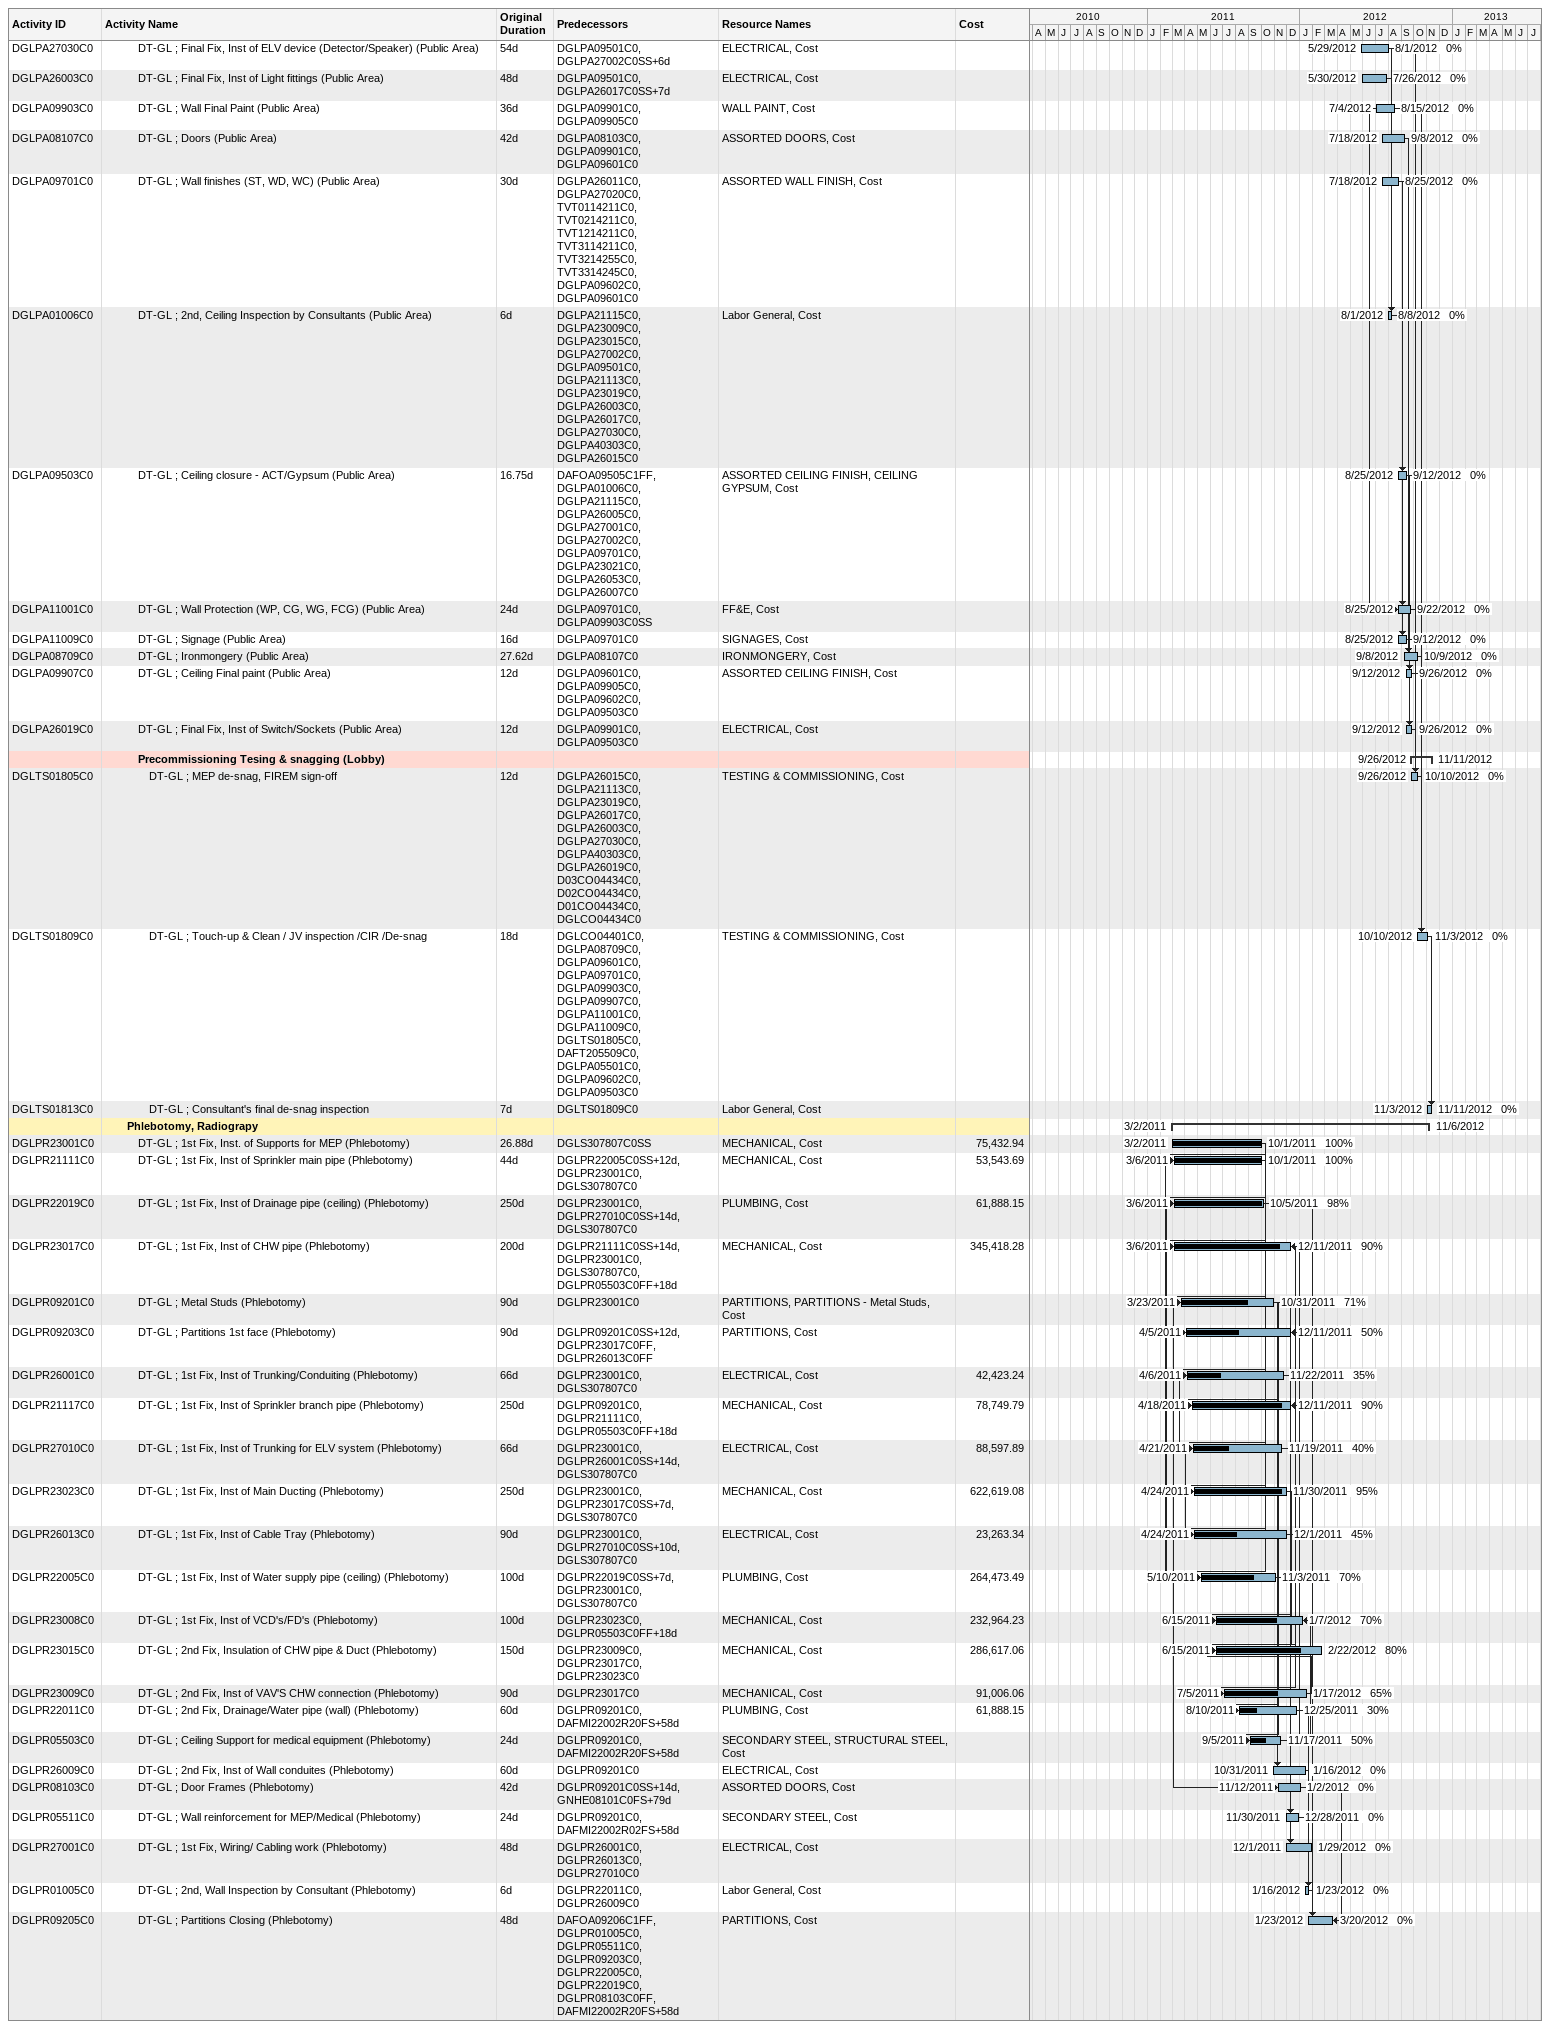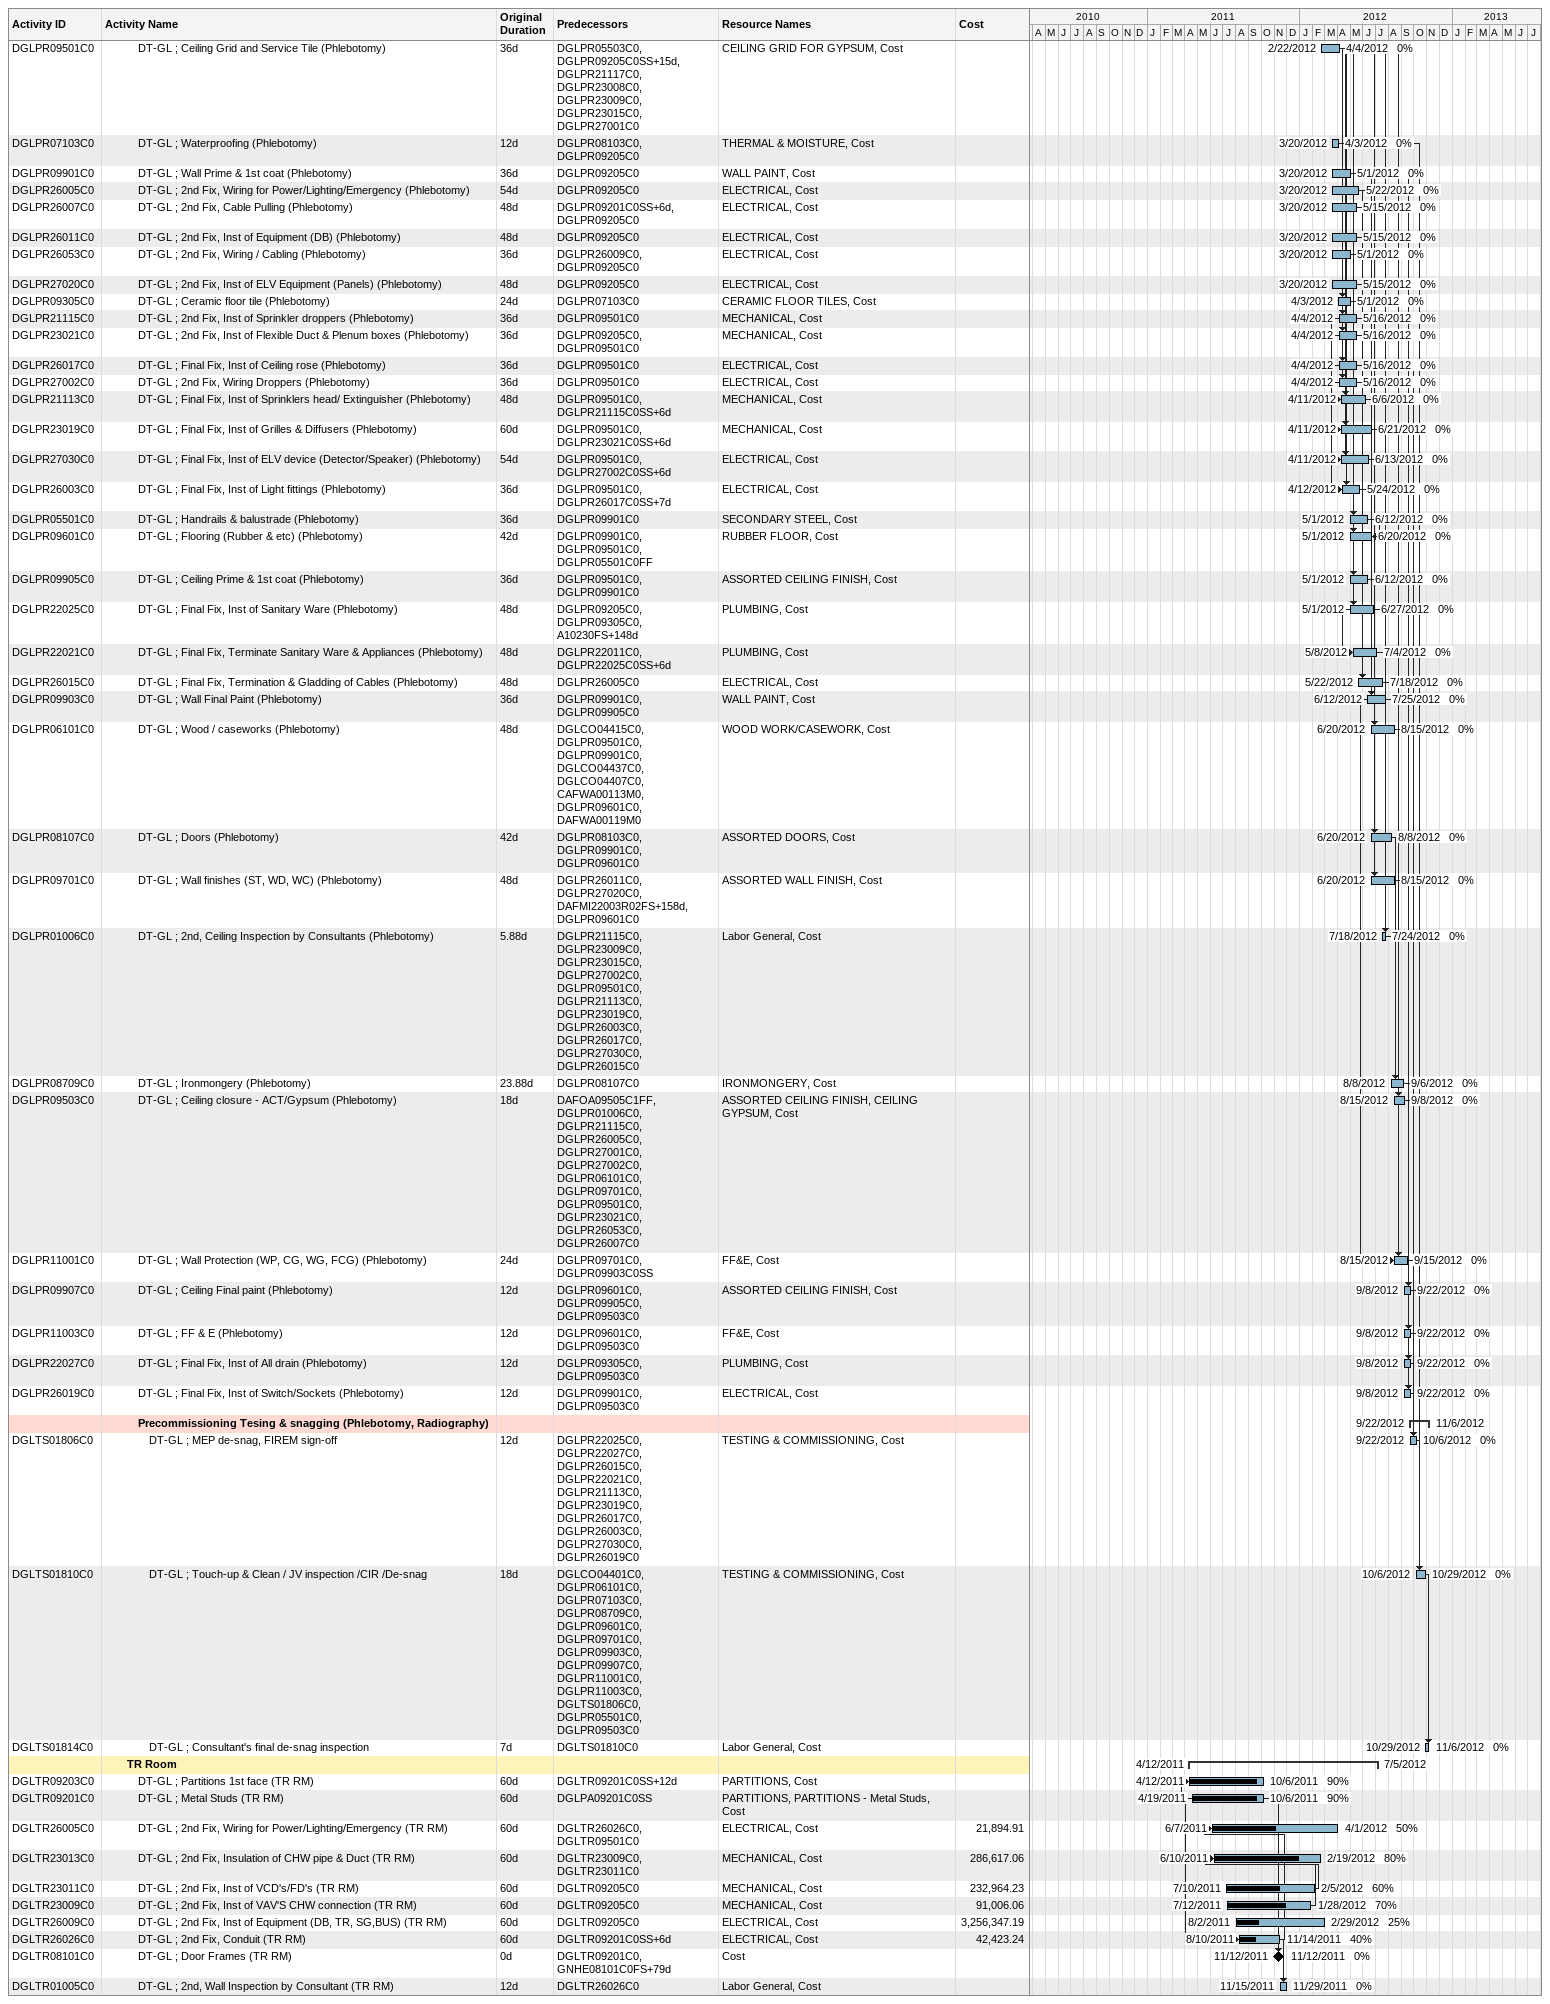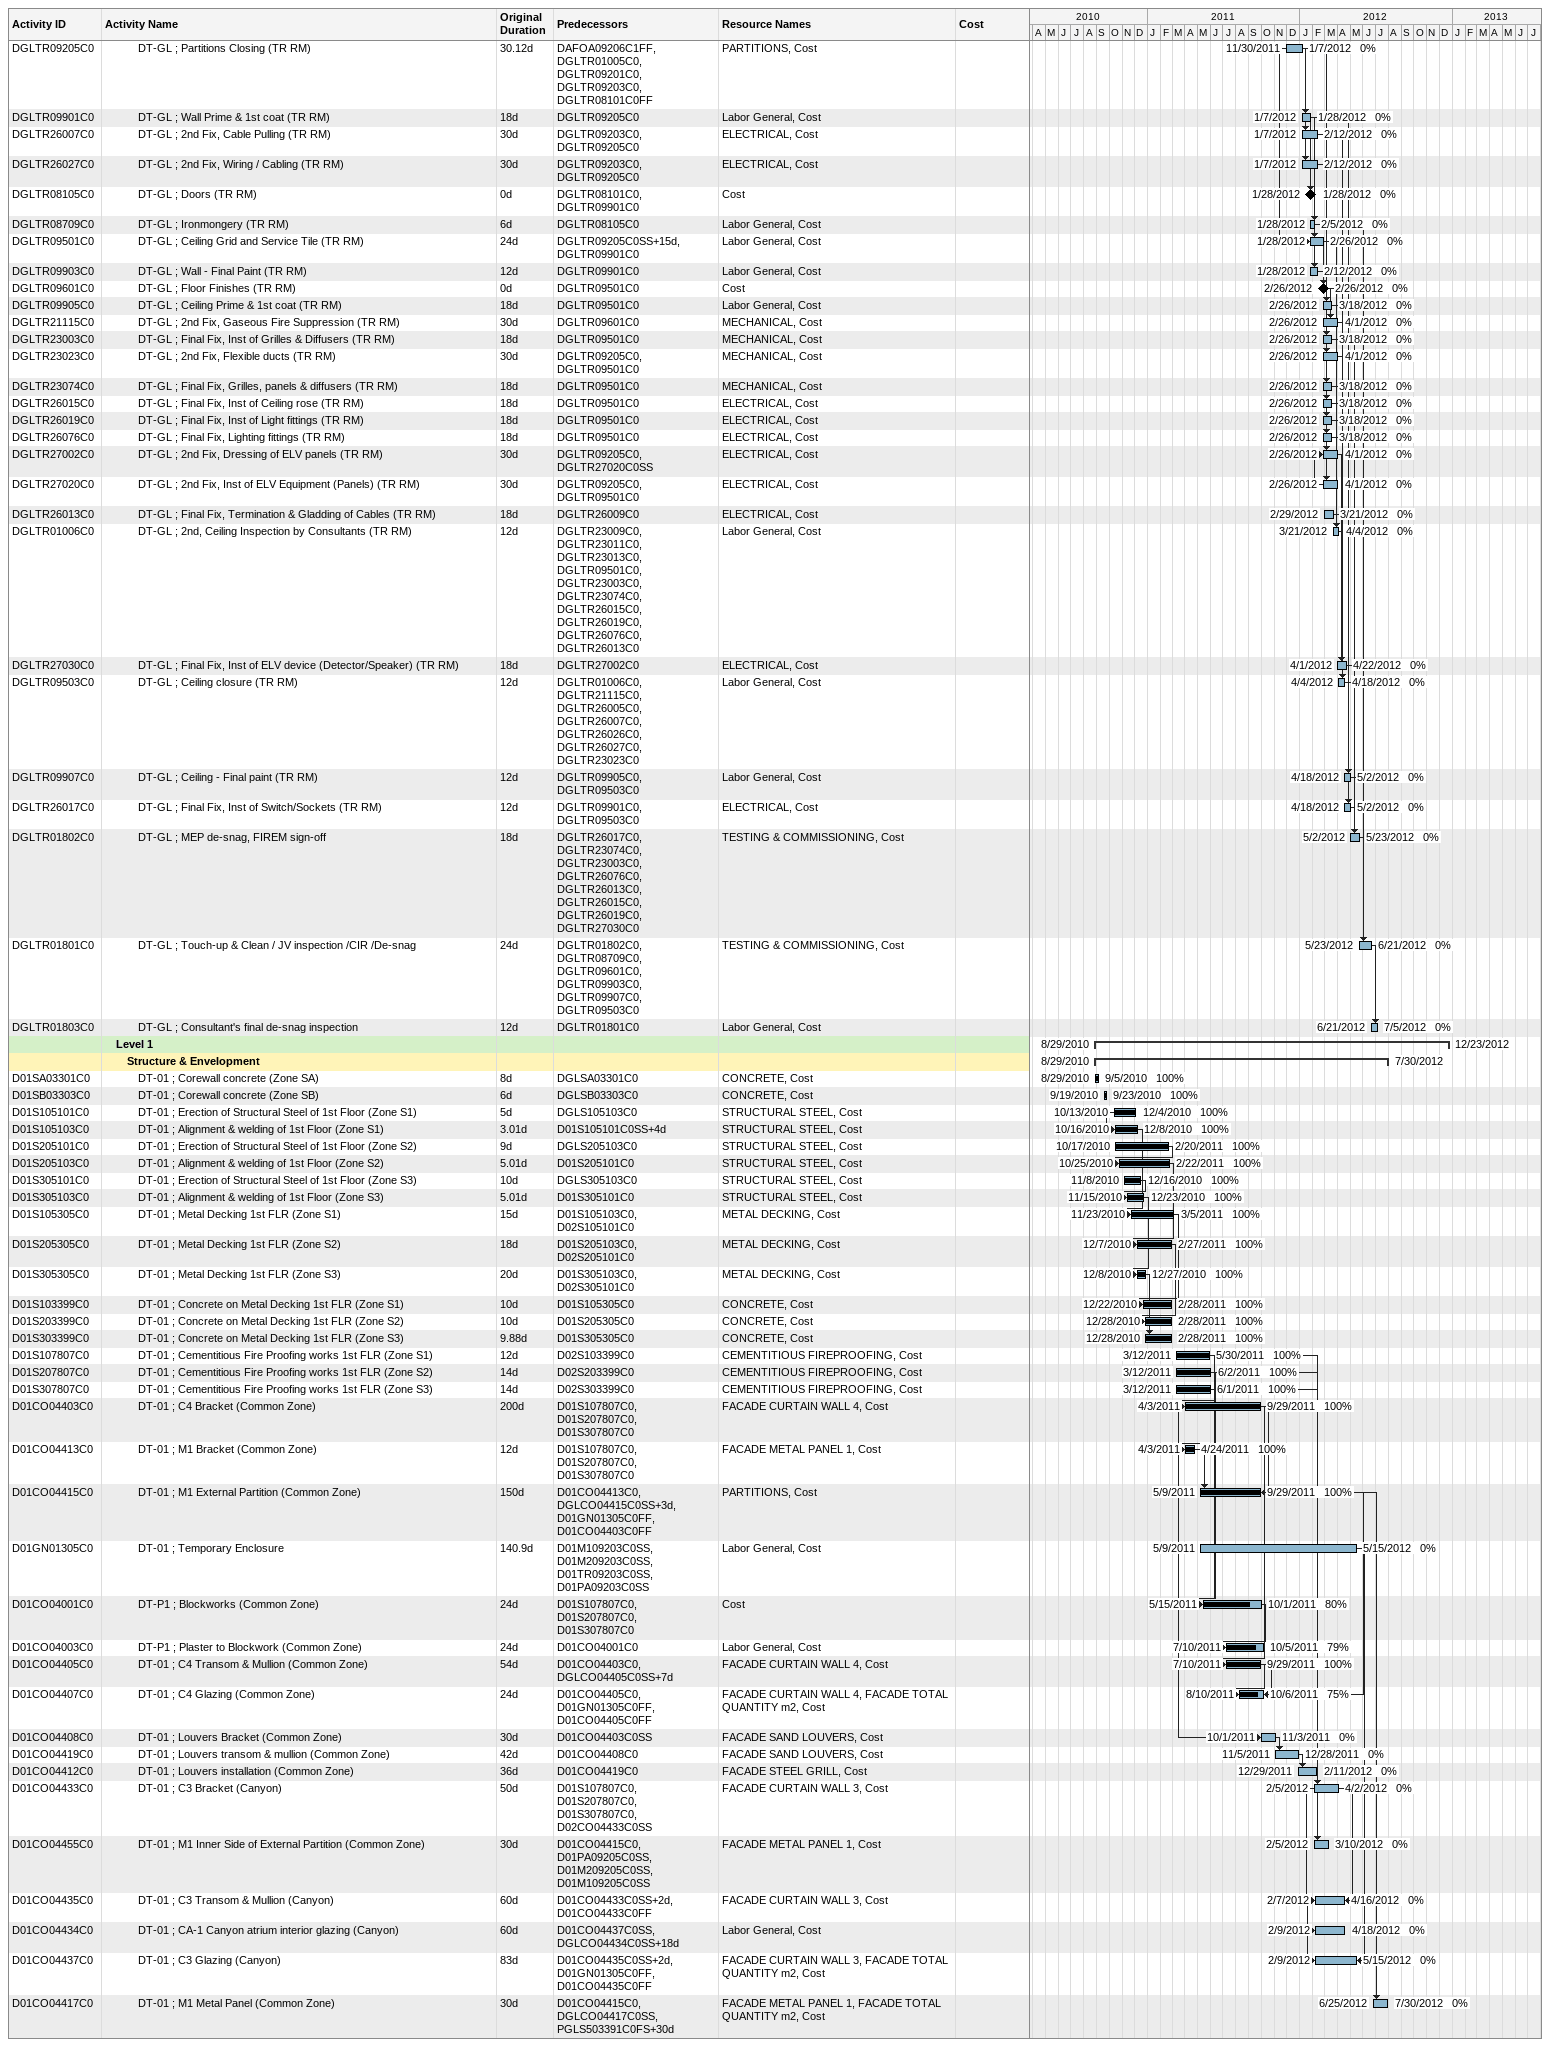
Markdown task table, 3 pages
| ID | Level | Task | Original duration | Start | Finish | Predecessors | Resources | % complete | Cost |
|---|---|---|---|---|---|---|---|---|---|
| DGLPA27030C0 | 4 | DT-GL ; Final Fix, Inst of ELV device (Detector/Speaker) (Public Area) | 54d | 2012-05-29 | 2012-08-01 | DGLPA09501C0, DGLPA27002C0SS+6d | ELECTRICAL, Cost | 0 |  |
| DGLPA26003C0 | 4 | DT-GL ; Final Fix, Inst of Light fittings (Public Area) | 48d | 2012-05-30 | 2012-07-26 | DGLPA09501C0, DGLPA26017C0SS+7d | ELECTRICAL, Cost | 0 |  |
| DGLPA09903C0 | 4 | DT-GL ; Wall Final Paint (Public Area) | 36d | 2012-07-04 | 2012-08-15 | DGLPA09901C0, DGLPA09905C0 | WALL PAINT, Cost | 0 |  |
| DGLPA08107C0 | 4 | DT-GL ; Doors (Public Area) | 42d | 2012-07-18 | 2012-09-08 | DGLPA08103C0, DGLPA09901C0, DGLPA09601C0 | ASSORTED DOORS, Cost | 0 |  |
| DGLPA09701C0 | 4 | DT-GL ; Wall finishes (ST, WD, WC) (Public Area) | 30d | 2012-07-18 | 2012-08-25 | DGLPA26011C0, DGLPA27020C0, TVT0114211C0, TVT0214211C0, TVT1214211C0, TVT3114211C0, TVT3214255C0, TVT3314245C0, DGLPA09602C0, DGLPA09601C0 | ASSORTED WALL FINISH, Cost | 0 |  |
| DGLPA01006C0 | 4 | DT-GL ; 2nd, Ceiling Inspection by Consultants (Public Area) | 6d | 2012-08-01 | 2012-08-08 | DGLPA21115C0, DGLPA23009C0, DGLPA23015C0, DGLPA27002C0, DGLPA09501C0, DGLPA21113C0, DGLPA23019C0, DGLPA26003C0, DGLPA26017C0, DGLPA27030C0, DGLPA40303C0, DGLPA26015C0 | Labor General, Cost | 0 |  |
| DGLPA09503C0 | 4 | DT-GL ; Ceiling closure - ACT/Gypsum (Public Area) | 16.75d | 2012-08-25 | 2012-09-12 | DAFOA09505C1FF, DGLPA01006C0, DGLPA21115C0, DGLPA26005C0, DGLPA27001C0, DGLPA27002C0, DGLPA09701C0, DGLPA23021C0, DGLPA26053C0, DGLPA26007C0 | ASSORTED CEILING FINISH, CEILING GYPSUM, Cost | 0 |  |
| DGLPA11001C0 | 4 | DT-GL ; Wall Protection (WP, CG, WG, FCG) (Public Area) | 24d | 2012-08-25 | 2012-09-22 | DGLPA09701C0, DGLPA09903C0SS | FF&E, Cost | 0 |  |
| DGLPA11009C0 | 4 | DT-GL ; Signage (Public Area) | 16d | 2012-08-25 | 2012-09-12 | DGLPA09701C0 | SIGNAGES, Cost | 0 |  |
| DGLPA08709C0 | 4 | DT-GL ; Ironmongery (Public Area) | 27.62d | 2012-09-08 | 2012-10-09 | DGLPA08107C0 | IRONMONGERY, Cost | 0 |  |
| DGLPA09907C0 | 4 | DT-GL ; Ceiling Final paint (Public Area) | 12d | 2012-09-12 | 2012-09-26 | DGLPA09601C0, DGLPA09905C0, DGLPA09602C0, DGLPA09503C0 | ASSORTED CEILING FINISH, Cost | 0 |  |
| DGLPA26019C0 | 4 | DT-GL ; Final Fix, Inst of Switch/Sockets (Public Area) | 12d | 2012-09-12 | 2012-09-26 | DGLPA09901C0, DGLPA09503C0 | ELECTRICAL, Cost | 0 |  |
|  | 4 | **Precommissioning Tesing & snagging (Lobby)** |  | 2012-09-26 | 2012-11-11 |  |  |  |  |
| DGLTS01805C0 | 5 | DT-GL ; MEP de-snag, FIREM sign-off | 12d | 2012-09-26 | 2012-10-10 | DGLPA26015C0, DGLPA21113C0, DGLPA23019C0, DGLPA26017C0, DGLPA26003C0, DGLPA27030C0, DGLPA40303C0, DGLPA26019C0, D03CO04434C0, D02CO04434C0, D01CO04434C0, DGLCO04434C0 | TESTING & COMMISSIONING, Cost | 0 |  |
| DGLTS01809C0 | 5 | DT-GL ; Touch-up & Clean / JV inspection /CIR /De-snag | 18d | 2012-10-10 | 2012-11-03 | DGLCO04401C0, DGLPA08709C0, DGLPA09601C0, DGLPA09701C0, DGLPA09903C0, DGLPA09907C0, DGLPA11001C0, DGLPA11009C0, DGLTS01805C0, DAFT205509C0, DGLPA05501C0, DGLPA09602C0, DGLPA09503C0 | TESTING & COMMISSIONING, Cost | 0 |  |
| DGLTS01813C0 | 5 | DT-GL ; Consultant's final de-snag inspection | 7d | 2012-11-03 | 2012-11-11 | DGLTS01809C0 | Labor General, Cost | 0 |  |
|  | 3 | **Phlebotomy, Radiograpy** |  | 2011-03-02 | 2012-11-06 |  |  |  |  |
| DGLPR23001C0 | 4 | DT-GL ; 1st Fix, Inst. of Supports for MEP (Phlebotomy) | 26.88d | 2011-03-02 | 2011-10-01 | DGLS307807C0SS | MECHANICAL, Cost | 100 | 75432.94 |
| DGLPR21111C0 | 4 | DT-GL ; 1st Fix, Inst of Sprinkler main pipe (Phlebotomy) | 44d | 2011-03-06 | 2011-10-01 | DGLPR22005C0SS+12d, DGLPR23001C0, DGLS307807C0 | MECHANICAL, Cost | 100 | 53543.69 |
| DGLPR22019C0 | 4 | DT-GL ; 1st Fix, Inst of Drainage pipe (ceiling) (Phlebotomy) | 250d | 2011-03-06 | 2011-10-05 | DGLPR23001C0, DGLPR27010C0SS+14d, DGLS307807C0 | PLUMBING, Cost | 98 | 61888.15 |
| DGLPR23017C0 | 4 | DT-GL ; 1st Fix, Inst of CHW pipe (Phlebotomy) | 200d | 2011-03-06 | 2011-12-11 | DGLPR21111C0SS+14d, DGLPR23001C0, DGLS307807C0, DGLPR05503C0FF+18d | MECHANICAL, Cost | 90 | 345418.28 |
| DGLPR09201C0 | 4 | DT-GL ; Metal Studs (Phlebotomy) | 90d | 2011-03-23 | 2011-10-31 | DGLPR23001C0 | PARTITIONS, PARTITIONS - Metal Studs, Cost | 71 |  |
| DGLPR09203C0 | 4 | DT-GL ; Partitions 1st face (Phlebotomy) | 90d | 2011-04-05 | 2011-12-11 | DGLPR09201C0SS+12d, DGLPR23017C0FF, DGLPR26013C0FF | PARTITIONS, Cost | 50 |  |
| DGLPR26001C0 | 4 | DT-GL ; 1st Fix, Inst of Trunking/Conduiting (Phlebotomy) | 66d | 2011-04-06 | 2011-11-22 | DGLPR23001C0, DGLS307807C0 | ELECTRICAL, Cost | 35 | 42423.24 |
| DGLPR21117C0 | 4 | DT-GL ; 1st Fix, Inst of Sprinkler branch pipe (Phlebotomy) | 250d | 2011-04-18 | 2011-12-11 | DGLPR09201C0, DGLPR21111C0, DGLPR05503C0FF+18d | MECHANICAL, Cost | 90 | 78749.79 |
| DGLPR27010C0 | 4 | DT-GL ; 1st Fix, Inst of Trunking for ELV system (Phlebotomy) | 66d | 2011-04-21 | 2011-11-19 | DGLPR23001C0, DGLPR26001C0SS+14d, DGLS307807C0 | ELECTRICAL, Cost | 40 | 88597.89 |
| DGLPR23023C0 | 4 | DT-GL ; 1st Fix, Inst of Main Ducting (Phlebotomy) | 250d | 2011-04-24 | 2011-11-30 | DGLPR23001C0, DGLPR23017C0SS+7d, DGLS307807C0 | MECHANICAL, Cost | 95 | 622619.08 |
| DGLPR26013C0 | 4 | DT-GL ; 1st Fix, Inst of Cable Tray (Phlebotomy) | 90d | 2011-04-24 | 2011-12-01 | DGLPR23001C0, DGLPR27010C0SS+10d, DGLS307807C0 | ELECTRICAL, Cost | 45 | 23263.34 |
| DGLPR22005C0 | 4 | DT-GL ; 1st Fix, Inst of Water supply pipe (ceiling) (Phlebotomy) | 100d | 2011-05-10 | 2011-11-03 | DGLPR22019C0SS+7d, DGLPR23001C0, DGLS307807C0 | PLUMBING, Cost | 70 | 264473.49 |
| DGLPR23008C0 | 4 | DT-GL ; 1st Fix, Inst of VCD's/FD's (Phlebotomy) | 100d | 2011-06-15 | 2012-01-07 | DGLPR23023C0, DGLPR05503C0FF+18d | MECHANICAL, Cost | 70 | 232964.23 |
| DGLPR23015C0 | 4 | DT-GL ; 2nd Fix, Insulation of CHW pipe & Duct (Phlebotomy) | 150d | 2011-06-15 | 2012-02-22 | DGLPR23009C0, DGLPR23017C0, DGLPR23023C0 | MECHANICAL, Cost | 80 | 286617.06 |
| DGLPR23009C0 | 4 | DT-GL ; 2nd Fix, Inst of VAV'S CHW connection (Phlebotomy) | 90d | 2011-07-05 | 2012-01-17 | DGLPR23017C0 | MECHANICAL, Cost | 65 | 91006.06 |
| DGLPR22011C0 | 4 | DT-GL ; 2nd Fix, Drainage/Water pipe (wall) (Phlebotomy) | 60d | 2011-08-10 | 2011-12-25 | DGLPR09201C0, DAFMI22002R20FS+58d | PLUMBING, Cost | 30 | 61888.15 |
| DGLPR05503C0 | 4 | DT-GL ; Ceiling Support for medical equipment (Phlebotomy) | 24d | 2011-09-05 | 2011-11-17 | DGLPR09201C0, DAFMI22002R20FS+58d | SECONDARY STEEL, STRUCTURAL STEEL, Cost | 50 |  |
| DGLPR26009C0 | 4 | DT-GL ; 2nd Fix, Inst of Wall conduites (Phlebotomy) | 60d | 2011-10-31 | 2012-01-16 | DGLPR09201C0 | ELECTRICAL, Cost | 0 |  |
| DGLPR08103C0 | 4 | DT-GL ; Door Frames (Phlebotomy) | 42d | 2011-11-12 | 2012-01-02 | DGLPR09201C0SS+14d, GNHE08101C0FS+79d | ASSORTED DOORS, Cost | 0 |  |
| DGLPR05511C0 | 4 | DT-GL ; Wall reinforcement for MEP/Medical (Phlebotomy) | 24d | 2011-11-30 | 2011-12-28 | DGLPR09201C0, DAFMI22002R02FS+58d | SECONDARY STEEL, Cost | 0 |  |
| DGLPR27001C0 | 4 | DT-GL ; 1st Fix, Wiring/ Cabling work (Phlebotomy) | 48d | 2011-12-01 | 2012-01-29 | DGLPR26001C0, DGLPR26013C0, DGLPR27010C0 | ELECTRICAL, Cost | 0 |  |
| DGLPR01005C0 | 4 | DT-GL ; 2nd, Wall Inspection by Consultant (Phlebotomy) | 6d | 2012-01-16 | 2012-01-23 | DGLPR22011C0, DGLPR26009C0 | Labor General, Cost | 0 |  |
| DGLPR09205C0 | 4 | DT-GL ; Partitions Closing (Phlebotomy) | 48d | 2012-01-23 | 2012-03-20 | DAFOA09206C1FF, DGLPR01005C0, DGLPR05511C0, DGLPR09203C0, DGLPR22005C0, DGLPR22019C0, DGLPR08103C0FF, DAFMI22002R20FS+58d | PARTITIONS, Cost | 0 |  |
| DGLPR09501C0 | 4 | DT-GL ; Ceiling Grid and Service Tile (Phlebotomy) | 36d | 2012-02-22 | 2012-04-04 | DGLPR05503C0, DGLPR09205C0SS+15d, DGLPR21117C0, DGLPR23008C0, DGLPR23009C0, DGLPR23015C0, DGLPR27001C0 | CEILING GRID FOR GYPSUM, Cost | 0 |  |
| DGLPR07103C0 | 4 | DT-GL ; Waterproofing (Phlebotomy) | 12d | 2012-03-20 | 2012-04-03 | DGLPR08103C0, DGLPR09205C0 | THERMAL & MOISTURE, Cost | 0 |  |
| DGLPR09901C0 | 4 | DT-GL ; Wall Prime & 1st coat (Phlebotomy) | 36d | 2012-03-20 | 2012-05-01 | DGLPR09205C0 | WALL PAINT, Cost | 0 |  |
| DGLPR26005C0 | 4 | DT-GL ; 2nd Fix, Wiring for Power/Lighting/Emergency (Phlebotomy) | 54d | 2012-03-20 | 2012-05-22 | DGLPR09205C0 | ELECTRICAL, Cost | 0 |  |
| DGLPR26007C0 | 4 | DT-GL ; 2nd Fix, Cable Pulling (Phlebotomy) | 48d | 2012-03-20 | 2012-05-15 | DGLPR09201C0SS+6d, DGLPR09205C0 | ELECTRICAL, Cost | 0 |  |
| DGLPR26011C0 | 4 | DT-GL ; 2nd Fix, Inst of Equipment (DB) (Phlebotomy) | 48d | 2012-03-20 | 2012-05-15 | DGLPR09205C0 | ELECTRICAL, Cost | 0 |  |
| DGLPR26053C0 | 4 | DT-GL ; 2nd Fix, Wiring / Cabling (Phlebotomy) | 36d | 2012-03-20 | 2012-05-01 | DGLPR26009C0, DGLPR09205C0 | ELECTRICAL, Cost | 0 |  |
| DGLPR27020C0 | 4 | DT-GL ; 2nd Fix, Inst of ELV Equipment (Panels) (Phlebotomy) | 48d | 2012-03-20 | 2012-05-15 | DGLPR09205C0 | ELECTRICAL, Cost | 0 |  |
| DGLPR09305C0 | 4 | DT-GL ; Ceramic floor tile (Phlebotomy) | 24d | 2012-04-03 | 2012-05-01 | DGLPR07103C0 | CERAMIC FLOOR TILES, Cost | 0 |  |
| DGLPR21115C0 | 4 | DT-GL ; 2nd Fix, Inst of Sprinkler droppers (Phlebotomy) | 36d | 2012-04-04 | 2012-05-16 | DGLPR09501C0 | MECHANICAL, Cost | 0 |  |
| DGLPR23021C0 | 4 | DT-GL ; 2nd Fix, Inst of Flexible Duct & Plenum boxes (Phlebotomy) | 36d | 2012-04-04 | 2012-05-16 | DGLPR09205C0, DGLPR09501C0 | MECHANICAL, Cost | 0 |  |
| DGLPR26017C0 | 4 | DT-GL ; Final Fix, Inst of Ceiling rose (Phlebotomy) | 36d | 2012-04-04 | 2012-05-16 | DGLPR09501C0 | ELECTRICAL, Cost | 0 |  |
| DGLPR27002C0 | 4 | DT-GL ; 2nd Fix, Wiring Droppers (Phlebotomy) | 36d | 2012-04-04 | 2012-05-16 | DGLPR09501C0 | ELECTRICAL, Cost | 0 |  |
| DGLPR21113C0 | 4 | DT-GL ; Final Fix, Inst of Sprinklers head/ Extinguisher (Phlebotomy) | 48d | 2012-04-11 | 2012-06-06 | DGLPR09501C0, DGLPR21115C0SS+6d | MECHANICAL, Cost | 0 |  |
| DGLPR23019C0 | 4 | DT-GL ; Final Fix, Inst of Grilles & Diffusers (Phlebotomy) | 60d | 2012-04-11 | 2012-06-21 | DGLPR09501C0, DGLPR23021C0SS+6d | MECHANICAL, Cost | 0 |  |
| DGLPR27030C0 | 4 | DT-GL ; Final Fix, Inst of ELV device (Detector/Speaker) (Phlebotomy) | 54d | 2012-04-11 | 2012-06-13 | DGLPR09501C0, DGLPR27002C0SS+6d | ELECTRICAL, Cost | 0 |  |
| DGLPR26003C0 | 4 | DT-GL ; Final Fix, Inst of Light fittings (Phlebotomy) | 36d | 2012-04-12 | 2012-05-24 | DGLPR09501C0, DGLPR26017C0SS+7d | ELECTRICAL, Cost | 0 |  |
| DGLPR05501C0 | 4 | DT-GL ; Handrails & balustrade (Phlebotomy) | 36d | 2012-05-01 | 2012-06-12 | DGLPR09901C0 | SECONDARY STEEL, Cost | 0 |  |
| DGLPR09601C0 | 4 | DT-GL ; Flooring (Rubber & etc) (Phlebotomy) | 42d | 2012-05-01 | 2012-06-20 | DGLPR09901C0, DGLPR09501C0, DGLPR05501C0FF | RUBBER FLOOR, Cost | 0 |  |
| DGLPR09905C0 | 4 | DT-GL ; Ceiling Prime & 1st coat (Phlebotomy) | 36d | 2012-05-01 | 2012-06-12 | DGLPR09501C0, DGLPR09901C0 | ASSORTED CEILING FINISH, Cost | 0 |  |
| DGLPR22025C0 | 4 | DT-GL ; Final Fix, Inst of Sanitary Ware (Phlebotomy) | 48d | 2012-05-01 | 2012-06-27 | DGLPR09205C0, DGLPR09305C0, A10230FS+148d | PLUMBING, Cost | 0 |  |
| DGLPR22021C0 | 4 | DT-GL ; Final Fix, Terminate Sanitary Ware & Appliances (Phlebotomy) | 48d | 2012-05-08 | 2012-07-04 | DGLPR22011C0, DGLPR22025C0SS+6d | PLUMBING, Cost | 0 |  |
| DGLPR26015C0 | 4 | DT-GL ; Final Fix, Termination & Gladding of Cables (Phlebotomy) | 48d | 2012-05-22 | 2012-07-18 | DGLPR26005C0 | ELECTRICAL, Cost | 0 |  |
| DGLPR09903C0 | 4 | DT-GL ; Wall Final Paint (Phlebotomy) | 36d | 2012-06-12 | 2012-07-25 | DGLPR09901C0, DGLPR09905C0 | WALL PAINT, Cost | 0 |  |
| DGLPR06101C0 | 4 | DT-GL ; Wood / caseworks (Phlebotomy) | 48d | 2012-06-20 | 2012-08-15 | DGLCO04415C0, DGLPR09501C0, DGLPR09901C0, DGLCO04437C0, DGLCO04407C0, CAFWA00113M0, DGLPR09601C0, DAFWA00119M0 | WOOD WORK/CASEWORK, Cost | 0 |  |
| DGLPR08107C0 | 4 | DT-GL ; Doors (Phlebotomy) | 42d | 2012-06-20 | 2012-08-08 | DGLPR08103C0, DGLPR09901C0, DGLPR09601C0 | ASSORTED DOORS, Cost | 0 |  |
| DGLPR09701C0 | 4 | DT-GL ; Wall finishes (ST, WD, WC) (Phlebotomy) | 48d | 2012-06-20 | 2012-08-15 | DGLPR26011C0, DGLPR27020C0, DAFMI22003R02FS+158d, DGLPR09601C0 | ASSORTED WALL FINISH, Cost | 0 |  |
| DGLPR01006C0 | 4 | DT-GL ; 2nd, Ceiling Inspection by Consultants (Phlebotomy) | 5.88d | 2012-07-18 | 2012-07-24 | DGLPR21115C0, DGLPR23009C0, DGLPR23015C0, DGLPR27002C0, DGLPR09501C0, DGLPR21113C0, DGLPR23019C0, DGLPR26003C0, DGLPR26017C0, DGLPR27030C0, DGLPR26015C0 | Labor General, Cost | 0 |  |
| DGLPR08709C0 | 4 | DT-GL ; Ironmongery (Phlebotomy) | 23.88d | 2012-08-08 | 2012-09-06 | DGLPR08107C0 | IRONMONGERY, Cost | 0 |  |
| DGLPR09503C0 | 4 | DT-GL ; Ceiling closure - ACT/Gypsum (Phlebotomy) | 18d | 2012-08-15 | 2012-09-08 | DAFOA09505C1FF, DGLPR01006C0, DGLPR21115C0, DGLPR26005C0, DGLPR27001C0, DGLPR27002C0, DGLPR06101C0, DGLPR09701C0, DGLPR09501C0, DGLPR23021C0, DGLPR26053C0, DGLPR26007C0 | ASSORTED CEILING FINISH, CEILING GYPSUM, Cost | 0 |  |
| DGLPR11001C0 | 4 | DT-GL ; Wall Protection (WP, CG, WG, FCG) (Phlebotomy) | 24d | 2012-08-15 | 2012-09-15 | DGLPR09701C0, DGLPR09903C0SS | FF&E, Cost | 0 |  |
| DGLPR09907C0 | 4 | DT-GL ; Ceiling Final paint (Phlebotomy) | 12d | 2012-09-08 | 2012-09-22 | DGLPR09601C0, DGLPR09905C0, DGLPR09503C0 | ASSORTED CEILING FINISH, Cost | 0 |  |
| DGLPR11003C0 | 4 | DT-GL ; FF & E (Phlebotomy) | 12d | 2012-09-08 | 2012-09-22 | DGLPR09601C0, DGLPR09503C0 | FF&E, Cost | 0 |  |
| DGLPR22027C0 | 4 | DT-GL ; Final Fix, Inst of All drain (Phlebotomy) | 12d | 2012-09-08 | 2012-09-22 | DGLPR09305C0, DGLPR09503C0 | PLUMBING, Cost | 0 |  |
| DGLPR26019C0 | 4 | DT-GL ; Final Fix, Inst of Switch/Sockets (Phlebotomy) | 12d | 2012-09-08 | 2012-09-22 | DGLPR09901C0, DGLPR09503C0 | ELECTRICAL, Cost | 0 |  |
|  | 4 | **Precommissioning Tesing & snagging (Phlebotomy, Radiography)** |  | 2012-09-22 | 2012-11-06 |  |  |  |  |
| DGLTS01806C0 | 5 | DT-GL ; MEP de-snag, FIREM sign-off | 12d | 2012-09-22 | 2012-10-06 | DGLPR22025C0, DGLPR22027C0, DGLPR26015C0, DGLPR22021C0, DGLPR21113C0, DGLPR23019C0, DGLPR26017C0, DGLPR26003C0, DGLPR27030C0, DGLPR26019C0 | TESTING & COMMISSIONING, Cost | 0 |  |
| DGLTS01810C0 | 5 | DT-GL ; Touch-up & Clean / JV inspection /CIR /De-snag | 18d | 2012-10-06 | 2012-10-29 | DGLCO04401C0, DGLPR06101C0, DGLPR07103C0, DGLPR08709C0, DGLPR09601C0, DGLPR09701C0, DGLPR09903C0, DGLPR09907C0, DGLPR11001C0, DGLPR11003C0, DGLTS01806C0, DGLPR05501C0, DGLPR09503C0 | TESTING & COMMISSIONING, Cost | 0 |  |
| DGLTS01814C0 | 5 | DT-GL ; Consultant's final de-snag inspection | 7d | 2012-10-29 | 2012-11-06 | DGLTS01810C0 | Labor General, Cost | 0 |  |
|  | 3 | **TR Room** |  | 2011-04-12 | 2012-07-05 |  |  |  |  |
| DGLTR09203C0 | 4 | DT-GL ; Partitions 1st face (TR RM) | 60d | 2011-04-12 | 2011-10-06 | DGLTR09201C0SS+12d | PARTITIONS, Cost | 90 |  |
| DGLTR09201C0 | 4 | DT-GL ; Metal Studs (TR RM) | 60d | 2011-04-19 | 2011-10-06 | DGLPA09201C0SS | PARTITIONS, PARTITIONS - Metal Studs, Cost | 90 |  |
| DGLTR26005C0 | 4 | DT-GL ; 2nd Fix, Wiring for Power/Lighting/Emergency (TR RM) | 60d | 2011-06-07 | 2012-04-01 | DGLTR26026C0, DGLTR09501C0 | ELECTRICAL, Cost | 50 | 21894.91 |
| DGLTR23013C0 | 4 | DT-GL ; 2nd Fix, Insulation of CHW pipe & Duct (TR RM) | 60d | 2011-06-10 | 2012-02-19 | DGLTR23009C0, DGLTR23011C0 | MECHANICAL, Cost | 80 | 286617.06 |
| DGLTR23011C0 | 4 | DT-GL ; 2nd Fix, Inst of VCD's/FD's (TR RM) | 60d | 2011-07-10 | 2012-02-05 | DGLTR09205C0 | MECHANICAL, Cost | 60 | 232964.23 |
| DGLTR23009C0 | 4 | DT-GL ; 2nd Fix, Inst of VAV'S CHW connection (TR RM) | 60d | 2011-07-12 | 2012-01-28 | DGLTR09205C0 | MECHANICAL, Cost | 70 | 91006.06 |
| DGLTR26009C0 | 4 | DT-GL ; 2nd Fix, Inst of Equipment (DB, TR, SG,BUS) (TR RM) | 60d | 2011-08-02 | 2012-02-29 | DGLTR09205C0 | ELECTRICAL, Cost | 25 | 3256347.19 |
| DGLTR26026C0 | 4 | DT-GL ; 2nd Fix, Conduit (TR RM) | 60d | 2011-08-10 | 2011-11-14 | DGLTR09201C0SS+6d | ELECTRICAL, Cost | 40 | 42423.24 |
| DGLTR08101C0 | 4 | DT-GL ; Door Frames (TR RM) | 0d | 2011-11-12 | 2011-11-12 | DGLTR09201C0, GNHE08101C0FS+79d | Cost | 0 |  |
| DGLTR01005C0 | 4 | DT-GL ; 2nd, Wall Inspection by Consultant (TR RM) | 12d | 2011-11-15 | 2011-11-29 | DGLTR26026C0 | Labor General, Cost | 0 |  |
| DGLTR09205C0 | 4 | DT-GL ; Partitions Closing (TR RM) | 30.12d | 2011-11-30 | 2012-01-07 | DAFOA09206C1FF, DGLTR01005C0, DGLTR09201C0, DGLTR09203C0, DGLTR08101C0FF | PARTITIONS, Cost | 0 |  |
| DGLTR09901C0 | 4 | DT-GL ; Wall Prime & 1st coat (TR RM) | 18d | 2012-01-07 | 2012-01-28 | DGLTR09205C0 | Labor General, Cost | 0 |  |
| DGLTR26007C0 | 4 | DT-GL ; 2nd Fix, Cable Pulling (TR RM) | 30d | 2012-01-07 | 2012-02-12 | DGLTR09203C0, DGLTR09205C0 | ELECTRICAL, Cost | 0 |  |
| DGLTR26027C0 | 4 | DT-GL ; 2nd Fix, Wiring / Cabling (TR RM) | 30d | 2012-01-07 | 2012-02-12 | DGLTR09203C0, DGLTR09205C0 | ELECTRICAL, Cost | 0 |  |
| DGLTR08105C0 | 4 | DT-GL ; Doors (TR RM) | 0d | 2012-01-28 | 2012-01-28 | DGLTR08101C0, DGLTR09901C0 | Cost | 0 |  |
| DGLTR08709C0 | 4 | DT-GL ; Ironmongery (TR RM) | 6d | 2012-01-28 | 2012-02-05 | DGLTR08105C0 | Labor General, Cost | 0 |  |
| DGLTR09501C0 | 4 | DT-GL ; Ceiling Grid and Service Tile (TR RM) | 24d | 2012-01-28 | 2012-02-26 | DGLTR09205C0SS+15d, DGLTR09901C0 | Labor General, Cost | 0 |  |
| DGLTR09903C0 | 4 | DT-GL ; Wall - Final Paint (TR RM) | 12d | 2012-01-28 | 2012-02-12 | DGLTR09901C0 | Labor General, Cost | 0 |  |
| DGLTR09601C0 | 4 | DT-GL ; Floor Finishes (TR RM) | 0d | 2012-02-26 | 2012-02-26 | DGLTR09501C0 | Cost | 0 |  |
| DGLTR09905C0 | 4 | DT-GL ; Ceiling Prime & 1st coat (TR RM) | 18d | 2012-02-26 | 2012-03-18 | DGLTR09501C0 | Labor General, Cost | 0 |  |
| DGLTR21115C0 | 4 | DT-GL ; 2nd Fix, Gaseous Fire Suppression (TR RM) | 30d | 2012-02-26 | 2012-04-01 | DGLTR09601C0 | MECHANICAL, Cost | 0 |  |
| DGLTR23003C0 | 4 | DT-GL ; Final Fix, Inst of Grilles & Diffusers (TR RM) | 18d | 2012-02-26 | 2012-03-18 | DGLTR09501C0 | MECHANICAL, Cost | 0 |  |
| DGLTR23023C0 | 4 | DT-GL ; 2nd Fix, Flexible ducts (TR RM) | 30d | 2012-02-26 | 2012-04-01 | DGLTR09205C0, DGLTR09501C0 | MECHANICAL, Cost | 0 |  |
| DGLTR23074C0 | 4 | DT-GL ; Final Fix, Grilles, panels & diffusers (TR RM) | 18d | 2012-02-26 | 2012-03-18 | DGLTR09501C0 | MECHANICAL, Cost | 0 |  |
| DGLTR26015C0 | 4 | DT-GL ; Final Fix, Inst of Ceiling rose (TR RM) | 18d | 2012-02-26 | 2012-03-18 | DGLTR09501C0 | ELECTRICAL, Cost | 0 |  |
| DGLTR26019C0 | 4 | DT-GL ; Final Fix, Inst of Light fittings (TR RM) | 18d | 2012-02-26 | 2012-03-18 | DGLTR09501C0 | ELECTRICAL, Cost | 0 |  |
| DGLTR26076C0 | 4 | DT-GL ; Final Fix, Lighting fittings (TR RM) | 18d | 2012-02-26 | 2012-03-18 | DGLTR09501C0 | ELECTRICAL, Cost | 0 |  |
| DGLTR27002C0 | 4 | DT-GL ; 2nd Fix, Dressing of ELV panels (TR RM) | 30d | 2012-02-26 | 2012-04-01 | DGLTR09205C0, DGLTR27020C0SS | ELECTRICAL, Cost | 0 |  |
| DGLTR27020C0 | 4 | DT-GL ; 2nd Fix, Inst of ELV Equipment (Panels) (TR RM) | 30d | 2012-02-26 | 2012-04-01 | DGLTR09205C0, DGLTR09501C0 | ELECTRICAL, Cost | 0 |  |
| DGLTR26013C0 | 4 | DT-GL ; Final Fix, Termination & Gladding of Cables (TR RM) | 18d | 2012-02-29 | 2012-03-21 | DGLTR26009C0 | ELECTRICAL, Cost | 0 |  |
| DGLTR01006C0 | 4 | DT-GL ; 2nd, Ceiling Inspection by Consultants (TR RM) | 12d | 2012-03-21 | 2012-04-04 | DGLTR23009C0, DGLTR23011C0, DGLTR23013C0, DGLTR09501C0, DGLTR23003C0, DGLTR23074C0, DGLTR26015C0, DGLTR26019C0, DGLTR26076C0, DGLTR26013C0 | Labor General, Cost | 0 |  |
| DGLTR27030C0 | 4 | DT-GL ; Final Fix, Inst of ELV device (Detector/Speaker) (TR RM) | 18d | 2012-04-01 | 2012-04-22 | DGLTR27002C0 | ELECTRICAL, Cost | 0 |  |
| DGLTR09503C0 | 4 | DT-GL ; Ceiling closure (TR RM) | 12d | 2012-04-04 | 2012-04-18 | DGLTR01006C0, DGLTR21115C0, DGLTR26005C0, DGLTR26007C0, DGLTR26026C0, DGLTR26027C0, DGLTR23023C0 | Labor General, Cost | 0 |  |
| DGLTR09907C0 | 4 | DT-GL ; Ceiling - Final paint (TR RM) | 12d | 2012-04-18 | 2012-05-02 | DGLTR09905C0, DGLTR09503C0 | Labor General, Cost | 0 |  |
| DGLTR26017C0 | 4 | DT-GL ; Final Fix, Inst of Switch/Sockets (TR RM) | 12d | 2012-04-18 | 2012-05-02 | DGLTR09901C0, DGLTR09503C0 | ELECTRICAL, Cost | 0 |  |
| DGLTR01802C0 | 4 | DT-GL ; MEP de-snag, FIREM sign-off | 18d | 2012-05-02 | 2012-05-23 | DGLTR26017C0, DGLTR23074C0, DGLTR23003C0, DGLTR26076C0, DGLTR26013C0, DGLTR26015C0, DGLTR26019C0, DGLTR27030C0 | TESTING & COMMISSIONING, Cost | 0 |  |
| DGLTR01801C0 | 4 | DT-GL ; Touch-up & Clean / JV inspection /CIR /De-snag | 24d | 2012-05-23 | 2012-06-21 | DGLTR01802C0, DGLTR08709C0, DGLTR09601C0, DGLTR09903C0, DGLTR09907C0, DGLTR09503C0 | TESTING & COMMISSIONING, Cost | 0 |  |
| DGLTR01803C0 | 4 | DT-GL ; Consultant's final de-snag inspection | 12d | 2012-06-21 | 2012-07-05 | DGLTR01801C0 | Labor General, Cost | 0 |  |
|  | 2 | **Level 1** |  | 2010-08-29 | 2012-12-23 |  |  |  |  |
|  | 3 | **Structure & Envelopment** |  | 2010-08-29 | 2012-07-30 |  |  |  |  |
| D01SA03301C0 | 4 | DT-01 ; Corewall concrete (Zone SA) | 8d | 2010-08-29 | 2010-09-05 | DGLSA03301C0 | CONCRETE, Cost | 100 |  |
| D01SB03303C0 | 4 | DT-01 ; Corewall concrete (Zone SB) | 6d | 2010-09-19 | 2010-09-23 | DGLSB03303C0 | CONCRETE, Cost | 100 |  |
| D01S105101C0 | 4 | DT-01 ; Erection of Structural Steel of 1st Floor (Zone S1) | 5d | 2010-10-13 | 2010-12-04 | DGLS105103C0 | STRUCTURAL STEEL, Cost | 100 |  |
| D01S105103C0 | 4 | DT-01 ; Alignment & welding of 1st Floor (Zone S1) | 3.01d | 2010-10-16 | 2010-12-08 | D01S105101C0SS+4d | STRUCTURAL STEEL, Cost | 100 |  |
| D01S205101C0 | 4 | DT-01 ; Erection of Structural Steel of 1st Floor (Zone S2) | 9d | 2010-10-17 | 2011-02-20 | DGLS205103C0 | STRUCTURAL STEEL, Cost | 100 |  |
| D01S205103C0 | 4 | DT-01 ; Alignment & welding of 1st Floor (Zone S2) | 5.01d | 2010-10-25 | 2011-02-22 | D01S205101C0 | STRUCTURAL STEEL, Cost | 100 |  |
| D01S305101C0 | 4 | DT-01 ; Erection of Structural Steel of 1st Floor (Zone S3) | 10d | 2010-11-08 | 2010-12-16 | DGLS305103C0 | STRUCTURAL STEEL, Cost | 100 |  |
| D01S305103C0 | 4 | DT-01 ; Alignment & welding of 1st Floor (Zone S3) | 5.01d | 2010-11-15 | 2010-12-23 | D01S305101C0 | STRUCTURAL STEEL, Cost | 100 |  |
| D01S105305C0 | 4 | DT-01 ; Metal Decking 1st FLR (Zone S1) | 15d | 2010-11-23 | 2011-03-05 | D01S105103C0, D02S105101C0 | METAL DECKING, Cost | 100 |  |
| D01S205305C0 | 4 | DT-01 ; Metal Decking 1st FLR (Zone S2) | 18d | 2010-12-07 | 2011-02-27 | D01S205103C0, D02S205101C0 | METAL DECKING, Cost | 100 |  |
| D01S305305C0 | 4 | DT-01 ; Metal Decking 1st FLR (Zone S3) | 20d | 2010-12-08 | 2010-12-27 | D01S305103C0, D02S305101C0 | METAL DECKING, Cost | 100 |  |
| D01S103399C0 | 4 | DT-01 ; Concrete on Metal Decking 1st FLR (Zone S1) | 10d | 2010-12-22 | 2011-02-28 | D01S105305C0 | CONCRETE, Cost | 100 |  |
| D01S203399C0 | 4 | DT-01 ; Concrete on Metal Decking 1st FLR (Zone S2) | 10d | 2010-12-28 | 2011-02-28 | D01S205305C0 | CONCRETE, Cost | 100 |  |
| D01S303399C0 | 4 | DT-01 ; Concrete on Metal Decking 1st FLR (Zone S3) | 9.88d | 2010-12-28 | 2011-02-28 | D01S305305C0 | CONCRETE, Cost | 100 |  |
| D01S107807C0 | 4 | DT-01 ; Cementitious Fire Proofing works 1st FLR (Zone S1) | 12d | 2011-03-12 | 2011-05-30 | D02S103399C0 | CEMENTITIOUS FIREPROOFING, Cost | 100 |  |
| D01S207807C0 | 4 | DT-01 ; Cementitious Fire Proofing works 1st FLR (Zone S2) | 14d | 2011-03-12 | 2011-06-02 | D02S203399C0 | CEMENTITIOUS FIREPROOFING, Cost | 100 |  |
| D01S307807C0 | 4 | DT-01 ; Cementitious Fire Proofing works 1st FLR (Zone S3) | 14d | 2011-03-12 | 2011-06-01 | D02S303399C0 | CEMENTITIOUS FIREPROOFING, Cost | 100 |  |
| D01CO04403C0 | 4 | DT-01 ; C4 Bracket (Common Zone) | 200d | 2011-04-03 | 2011-09-29 | D01S107807C0, D01S207807C0, D01S307807C0 | FACADE CURTAIN WALL 4, Cost | 100 |  |
| D01CO04413C0 | 4 | DT-01 ; M1 Bracket (Common Zone) | 12d | 2011-04-03 | 2011-04-24 | D01S107807C0, D01S207807C0, D01S307807C0 | FACADE METAL PANEL 1, Cost | 100 |  |
| D01CO04415C0 | 4 | DT-01 ; M1 External Partition (Common Zone) | 150d | 2011-05-09 | 2011-09-29 | D01CO04413C0, DGLCO04415C0SS+3d, D01GN01305C0FF, D01CO04403C0FF | PARTITIONS, Cost | 100 |  |
| D01GN01305C0 | 4 | DT-01 ; Temporary Enclosure | 140.9d | 2011-05-09 | 2012-05-15 | D01M109203C0SS, D01M209203C0SS, D01TR09203C0SS, D01PA09203C0SS | Labor General, Cost | 0 |  |
| D01CO04001C0 | 4 | DT-P1 ; Blockworks (Common Zone) | 24d | 2011-05-15 | 2011-10-01 | D01S107807C0, D01S207807C0, D01S307807C0 | Cost | 80 |  |
| D01CO04003C0 | 4 | DT-P1 ; Plaster to Blockwork (Common Zone) | 24d | 2011-07-10 | 2011-10-05 | D01CO04001C0 | Labor General, Cost | 79 |  |
| D01CO04405C0 | 4 | DT-01 ; C4 Transom & Mullion (Common Zone) | 54d | 2011-07-10 | 2011-09-29 | D01CO04403C0, DGLCO04405C0SS+7d | FACADE CURTAIN WALL 4, Cost | 100 |  |
| D01CO04407C0 | 4 | DT-01 ; C4 Glazing (Common Zone) | 24d | 2011-08-10 | 2011-10-06 | D01CO04405C0, D01GN01305C0FF, D01CO04405C0FF | FACADE CURTAIN WALL 4, FACADE TOTAL QUANTITY m2, Cost | 75 |  |
| D01CO04408C0 | 4 | DT-01 ; Louvers Bracket (Common Zone) | 30d | 2011-10-01 | 2011-11-03 | D01CO04403C0SS | FACADE SAND LOUVERS, Cost | 0 |  |
| D01CO04419C0 | 4 | DT-01 ; Louvers transom & mullion (Common Zone) | 42d | 2011-11-05 | 2011-12-28 | D01CO04408C0 | FACADE SAND LOUVERS, Cost | 0 |  |
| D01CO04412C0 | 4 | DT-01 ; Louvers installation (Common Zone) | 36d | 2011-12-29 | 2012-02-11 | D01CO04419C0 | FACADE STEEL GRILL, Cost | 0 |  |
| D01CO04433C0 | 4 | DT-01 ; C3 Bracket (Canyon) | 50d | 2012-02-05 | 2012-04-02 | D01S107807C0, D01S207807C0, D01S307807C0, D02CO04433C0SS | FACADE CURTAIN WALL 3, Cost | 0 |  |
| D01CO04455C0 | 4 | DT-01 ; M1 Inner Side of External Partition (Common Zone) | 30d | 2012-02-05 | 2012-03-10 | D01CO04415C0, D01PA09205C0SS, D01M209205C0SS, D01M109205C0SS | FACADE METAL PANEL 1, Cost | 0 |  |
| D01CO04435C0 | 4 | DT-01 ; C3 Transom & Mullion (Canyon) | 60d | 2012-02-07 | 2012-04-16 | D01CO04433C0SS+2d, D01CO04433C0FF | FACADE CURTAIN WALL 3, Cost | 0 |  |
| D01CO04434C0 | 4 | DT-01 ; CA-1 Canyon atrium interior glazing (Canyon) | 60d | 2012-02-09 | 2012-04-18 | D01CO04437C0SS, DGLCO04434C0SS+18d | Labor General, Cost | 0 |  |
| D01CO04437C0 | 4 | DT-01 ; C3 Glazing (Canyon) | 83d | 2012-02-09 | 2012-05-15 | D01CO04435C0SS+2d, D01GN01305C0FF, D01CO04435C0FF | FACADE CURTAIN WALL 3, FACADE TOTAL QUANTITY m2, Cost | 0 |  |
| D01CO04417C0 | 4 | DT-01 ; M1 Metal Panel (Common Zone) | 30d | 2012-06-25 | 2012-07-30 | D01CO04415C0, DGLCO04417C0SS, PGLS503391C0FS+30d | FACADE METAL PANEL 1, FACADE TOTAL QUANTITY m2, Cost | 0 |  |
